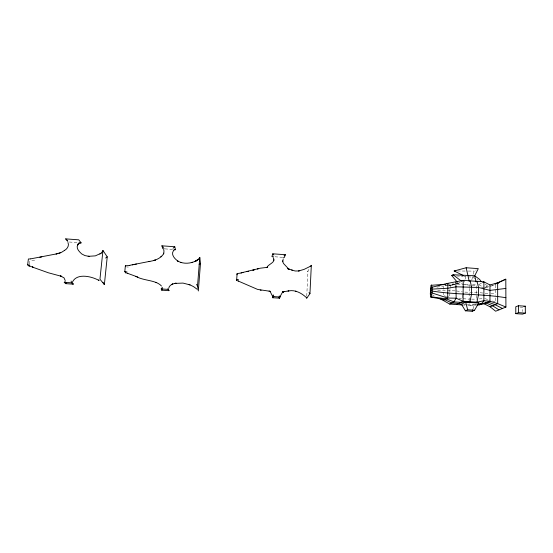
<?xml version="1.0" encoding="UTF-8"?>
<svg xmlns="http://www.w3.org/2000/svg" width="553" height="553" viewBox="0 0 553 553"><rect width="100%" height="100%" fill="white"/><g stroke="black" fill="none" stroke-linecap="round" stroke-linejoin="round"><path stroke-width="0.41" stroke-dasharray="2.77 2.07" d="M476.741 298.288L476.79 285.625L463.379 284.684M469.283 300.728L469.089 292.406L469.642 288.376M462.343 297.839L462.377 293.622M449.824 293.035L449.776 297.272L447.37 296.657M449.838 292.184L449.983 288.998M443.368 294.825L443.395 292.419M443.437 289.212L443.478 286.012L455.071 284.477M306.749 296.049L307.98 271.032L309.618 268.226M450.052 288.258L450.315 285.279L454.704 284.387M29.406 263.988L29.744 260.159M469.753 287.567L470.091 285.154M464.548 281.995L465.011 279.7M465.17 278.94L465.633 276.645L472.393 277.129L478.131 280.074M471.757 280.177L473.057 274.869M473.278 274.108L474.156 271.094L476.23 269.864M472.988 308.954L474.26 305.083L476.479 304.053M307.192 271.82L307.98 271.032M464.078 284.283L458.223 283.295L451.995 285.237L449.409 285.334L451.995 285.237L454.124 283.979L447.239 284.207M460.269 282.099L456.66 284.207L462.536 284.622M472.393 277.129L474.702 275.802M479.223 284.332L481.435 283.15M484.255 287.892L488.036 285.963L485.105 284.36M492.619 285.341L490.172 286.572L484.995 287.726M491.728 285.922L494.057 284.947M455.624 283.447L457.877 282.638M455.409 284.166L458.223 283.295M475.221 304.095L469.974 305.463L465.757 305.173M488.569 286.336L486.135 286.931L483.84 286.267M436.946 287.138L443.478 286.012M449.008 285.396L450.315 285.279L448.801 285.403M477.453 304.938L469.974 305.463L469.393 301.516M479.237 298.924L484.234 298.502M34.632 260.235L29.869 260.269M490.946 293.29L495.619 293.228M472.518 284.754L476.776 284.733M471.612 299.145L476.741 299.138M457.483 271.005L467.485 271.06M468.322 271.06L474.156 271.094M126.858 267.002L128.379 267.016M444.916 285.127L446.492 285.154M447.273 285.168L451.995 285.237M485.092 293.208L488.479 293.27M437.713 290.519L454.912 290.843M519.979 307.081L522.516 307.254L522.55 311.546M463.988 304.378L466.552 304.558M467.409 304.613L474.26 305.083M463.227 305L464.914 305.118M464.921 284.346L469.967 284.698M464.9 292.108L479.257 292.641M463.179 298.744L469.048 299.145M69.305 242.014L77.89 242.629M164.953 248.885L172.688 249.438M275.007 256.792L282.756 257.345M456.654 275.94L463.186 276.452M464.002 276.521L465.633 276.645M480.087 292.731L483.412 293.097M459.018 298.143L461.506 298.551M456.598 290.961L462.391 291.936M444.156 295.834L446.568 296.449M484.974 298.696L490.165 300.065M478.483 284.726L483.073 286.046M481.269 286.986L483.509 287.664M492.509 300.977L495.626 302.201L495.619 295.675M432.605 295.074L434.133 295.841M495.606 285.106L495.619 294.86"/><path stroke-width="0.83" d="M445.552 284.277L430.981 285.3L430.317 293.92L430.794 297.085L431.326 296.767L431.921 292.938L432.011 287.242L447.861 283.336L463.227 280.371L483.91 281.836L489.972 284.975L489.965 301.254L484.221 303.832L480.889 303.777M283.136 259.385L282.714 261.707L282.742 260.802M272.463 296.664L272.408 297.694L279.479 298.178L280.081 296.284M306.694 297.196L306.639 298.344L309.957 293.622L311.318 265.316L310.24 266.594M273.258 294.832L272.408 297.694L272.747 296.795L273.293 297.756M238.495 281.09L236.601 280.482L237.126 273.597L241.073 273.016M199.771 257.366L200.476 263.428L198.327 290.968L197.539 285.915L199.771 257.366L198.472 259.35M127.771 273.244L125.524 272.781L124.798 271.613L125.372 265.779L129.837 265.509M125.524 272.781L125.621 271.813M102.955 250.468L99.948 279.217L104.372 284.567L107.234 256.834L102.955 250.468L101.807 252.479M236.988 274.744L237.126 273.597M236.601 280.482L236.732 279.383L238.668 279.859M31.473 266.574L29.143 266.097L27.65 264.866L28.383 258.991L30.664 258.922M29.143 266.097L29.268 265.122M163.826 253.108C162.976 255.707 164.704 250.779 163.57 249.7M273.099 257.525C276.604 262.426 268.274 263.905 266.871 267.528L266.304 267.631L267.576 267.334L260.332 268.184L241.073 272.885L243.009 272.463M72.567 281.795C77.144 272.933 91.473 276.306 98.766 280.33M168.769 288.189C169.024 285.224 173.11 283.454 176.165 283.191L175.031 283.392L183.008 283.088L190.018 284.892L188.801 284.429M283.184 257.974L284.304 257.456L285.383 254.719L272.781 253.813L271.903 256.564L273.452 256.675M430.794 297.085L444.736 299.671L451.808 302.996L458.631 303.459L461.423 304.205L465.398 310.814L472.221 311.277L472.732 309.728M272.843 296.671L273.21 295.703L273.797 296.581M162.409 287.325L161.206 288.915L161.746 290.173L168.969 290.664L167.912 288.555M280.461 295.89L282.085 292.896L283.744 291.618L282.756 291.977L284.152 291.562L282.908 291.839L288.839 290.892L288.037 291.023M173.442 250.709C170.614 254.622 174.866 259.205 178.584 261.521L178.253 261.341C183.838 264.216 190.702 263.615 196.197 260.829L194.905 261.431L198.589 259.136M472.221 311.277L474.55 310.247L478.704 303.03L481.442 303.777L488.023 302.125L495.135 304.724L502.407 308.484M310.745 266.297L311.318 265.316M78.014 244.426C75.547 248.103 78.892 251.228 81.657 253.889L84.913 255.576L89.579 256.454L88.155 256.336L95.344 255.866L101.047 253.246L99.837 254.069M163.501 254C160.204 258.97 154.128 260.809 148.494 261.604L149.801 261.348L129.996 265.253M77.918 244.544L77.489 245.2L78.215 244.17M65.24 281.574L64.259 282.32L65.724 283.648L66.401 282.645M100.833 253.392L101.427 252.818M199.135 264.631L200.476 263.428M173.075 248.207L174.769 246.749L175.495 249.645L173.621 250.288M284.042 255.763L285.383 254.719M105.623 258.037L107.234 256.834M78.512 243.797L77.731 244.378L78.346 243.935M64.625 250.357C67.12 249.016 69.478 245.622 67.964 242.539M64.673 250.322L61.355 252.438L56.047 254L57.581 253.64M457.144 282.002L451.753 275.546L453.052 274.73L474.702 275.802L479.52 279.306L481.29 281.608M310.053 266.456L304.143 269.359L298.613 270.991L299.526 270.825M446.872 283.938L447.861 283.336L447.688 298.053L443.292 300.459L439.476 298.537M482.755 282.452L483.91 281.836L483.868 300.728L481.442 303.777L479.057 304.862L477.453 304.938M443.292 300.459L449.707 304.074L453.944 301.89L460.836 302.36L470.015 301.724L471.557 293.975L471.591 286.979L470.133 280.855M497.596 283.295L498.93 282.631L497.347 283.309M505.808 279.182L495.108 284.083L505.808 279.182L505.919 307.067L495.64 311.221L490.165 306.846L484.221 303.832M456.467 304.537L463.075 301.247L476.949 302.201L483.868 300.728L489.965 301.254L497.686 303.625L505.919 307.067M461.423 304.205L465.654 302.132L478.704 303.03L476.949 302.201L478.511 294.459L478.539 287.47L477.025 281.346L476.105 281.85L474.702 275.802L478.297 268.627L466.144 267.756L454.151 270.984L463.338 275.512M465.398 310.814L467.665 309.777L474.55 310.247M490.165 306.846L497.686 303.625L497.652 282.811L489.972 284.975M518.479 305.726L515.762 306.791L515.804 313.655L522.571 314.118L525.35 313.122L525.288 306.196L518.479 305.726L518.527 312.652L515.804 313.655M523.898 306.728L525.288 306.196M60.298 252.88L58.977 253.281M78.961 243.5L81.111 242.864L78.782 239.829L65.683 238.882L67.812 241.433M282.355 292.025L283.468 291.735M246.707 271.634L248.449 271.233M56.247 253.951L30.837 258.825M39.809 257.256L41.807 256.869M136.453 264.044L132.257 264.846M430.407 288.258L432.045 287.982M505.85 288.431L489.972 290.387L478.539 287.47L456.253 286.813L447.806 288.231L431.976 289.136M288.756 290.906C295.136 289.627 301.475 293.055 306.016 297.258M298.675 270.984L295.115 270.991L288.154 268.889L289.025 269.117M454.151 270.984L455.817 270.991M430.379 290.145L432.011 290.228M449.707 304.074L462.384 304.945M518.527 312.652L525.35 313.122M64.259 282.32L71.683 282.825L73.079 284.145L65.724 283.648M161.206 288.915L168.499 289.413M272.906 296.519L280.046 297.009L279.797 296.152M164.248 248.836L162.838 248.732L161.898 245.822L174.769 246.749M78.961 242.712L81.111 242.864M174.091 249.541L175.495 249.645M451.753 275.546L453.391 275.677M270.244 291.313L257.629 289.426L238.495 281.152M505.884 297.721C481.345 293.622 456.543 295.012 431.948 291.037M431.326 296.767L446.202 298.869L453.944 301.89L456.149 298.191L455.872 282.078M269.719 291.196L269.055 291.099M124.798 271.613L127.01 271.945M27.65 264.866L29.883 265.205M260.235 290.104L261.134 290.256M65.219 280.551L63.996 277.82L60.325 275.899L61.742 276.396L48.353 272.781L32.15 266.995M161.469 286.005C155.953 279.839 143.614 280.979 135.893 276.355M430.345 292.032L431.976 292.482M180.617 262.343L181.709 262.654M288.956 269.104L287.906 268.772L288.777 269.09M156.72 282.611L155.766 282.334M295.558 291.134L296.353 291.383M431.921 292.938L447.688 298.053L456.149 298.191L463.075 301.247L463.227 280.371L461.631 281.304L453.052 274.73M32.309 267.03L33.498 267.431M291.611 269.995L292.516 270.306M127.632 273.348L137.801 277.06M189.962 284.871L193.502 286.606L197.11 289.233M477.889 304.281L479.057 304.862L486.108 302.989L492.626 305.795L498.986 309.867M430.317 293.92L431.845 294.687M270.058 291.258L272.124 295.482M98.869 280.371L98.379 280.088L98.973 280.44M178.584 261.521L177.354 260.774L177.7 260.988M288.638 269.034L288.037 268.592L288.956 269.283L283.495 263.47L282.721 261.555M65.683 238.882L67.597 240.617M161.898 245.822L163.591 247.523M308.975 292.634L309.957 293.622M278.601 297.251L279.479 298.178L279.279 297.238L279.548 298.032M279.168 296.049L280.046 297.009M272.781 253.813L273.832 255.03M196.502 284.422L197.539 285.915M103.093 282.493L104.372 284.567M168.299 289.565L168.969 290.664M125.372 265.779L125.814 266.525M71.683 282.825L71.109 281.069M465.654 302.132L467.665 309.777M466.144 267.756L469.234 281.366M431.513 284.954L432.011 287.242M273.776 260.325L273.763 259.751M162.043 289.019L161.746 290.173L162.478 289.184L162.043 289.019M161.642 256.288L161.054 256.73L161.642 256.288M197.331 260.083L196.087 260.892L197.386 260.09M72.547 282.908L73.079 284.145L72.547 282.908M172.764 284L171.548 284.512L172.716 284.042M192.499 262.309L191.276 262.647L192.555 262.302M155.255 260.09L153.886 260.463L155.255 260.09M254.262 269.774L252.97 270.12L254.262 269.774M258.5 268.62L257.504 268.882L258.5 268.62M267.576 267.334L266.65 267.438L267.617 267.334M267.652 267.348L266.705 267.403L267.652 267.348M33.387 267.431L32.254 267.03L33.387 267.431"/></g></svg>
